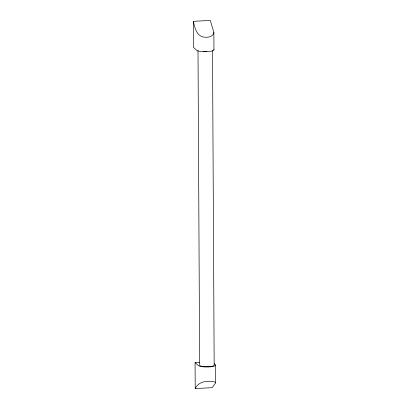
<?xml version="1.0" encoding="UTF-8"?>
<svg xmlns="http://www.w3.org/2000/svg" width="409" height="409" viewBox="0 0 409 409"><rect width="100%" height="100%" fill="white"/><g stroke="black" fill="none" stroke-linecap="round" stroke-linejoin="round"><path stroke-width="0.61" d="M213.876 32.454C213.283 36.559 208.304 37.679 204.807 37.204C196.611 36.774 194.873 27.7 193.293 21.319L210.313 20.45L213.876 32.454L213.968 49.944M215.62 365.227L215.707 382.722L212.235 387.681L195.216 388.55L195.078 362.573L199.49 362.348M195.216 388.55C198.569 381.065 208.421 380.191 215.313 382.164L215.707 382.722M214.173 363.616L215.415 364.762A8.717 1.8 -0.3 0 1 208.805 366.939A8.717 1.8 -0.3 0 1 198.396 365.631L195.078 362.573M212.516 50.578L214.168 365.222A7.265 1.498 -0.3 0 1 206.596 366.694A7.265 1.498 -0.3 0 1 199.648 365.171L198.002 50.522M193.293 21.319L193.426 47.291L196.744 50.348A8.717 1.8 -0.3 0 0 207.153 51.657A8.717 1.8 -0.3 0 0 213.764 49.479M206.836 51.365A7.265 1.498 -0.3 0 1 203.079 51.355"/></g></svg>
